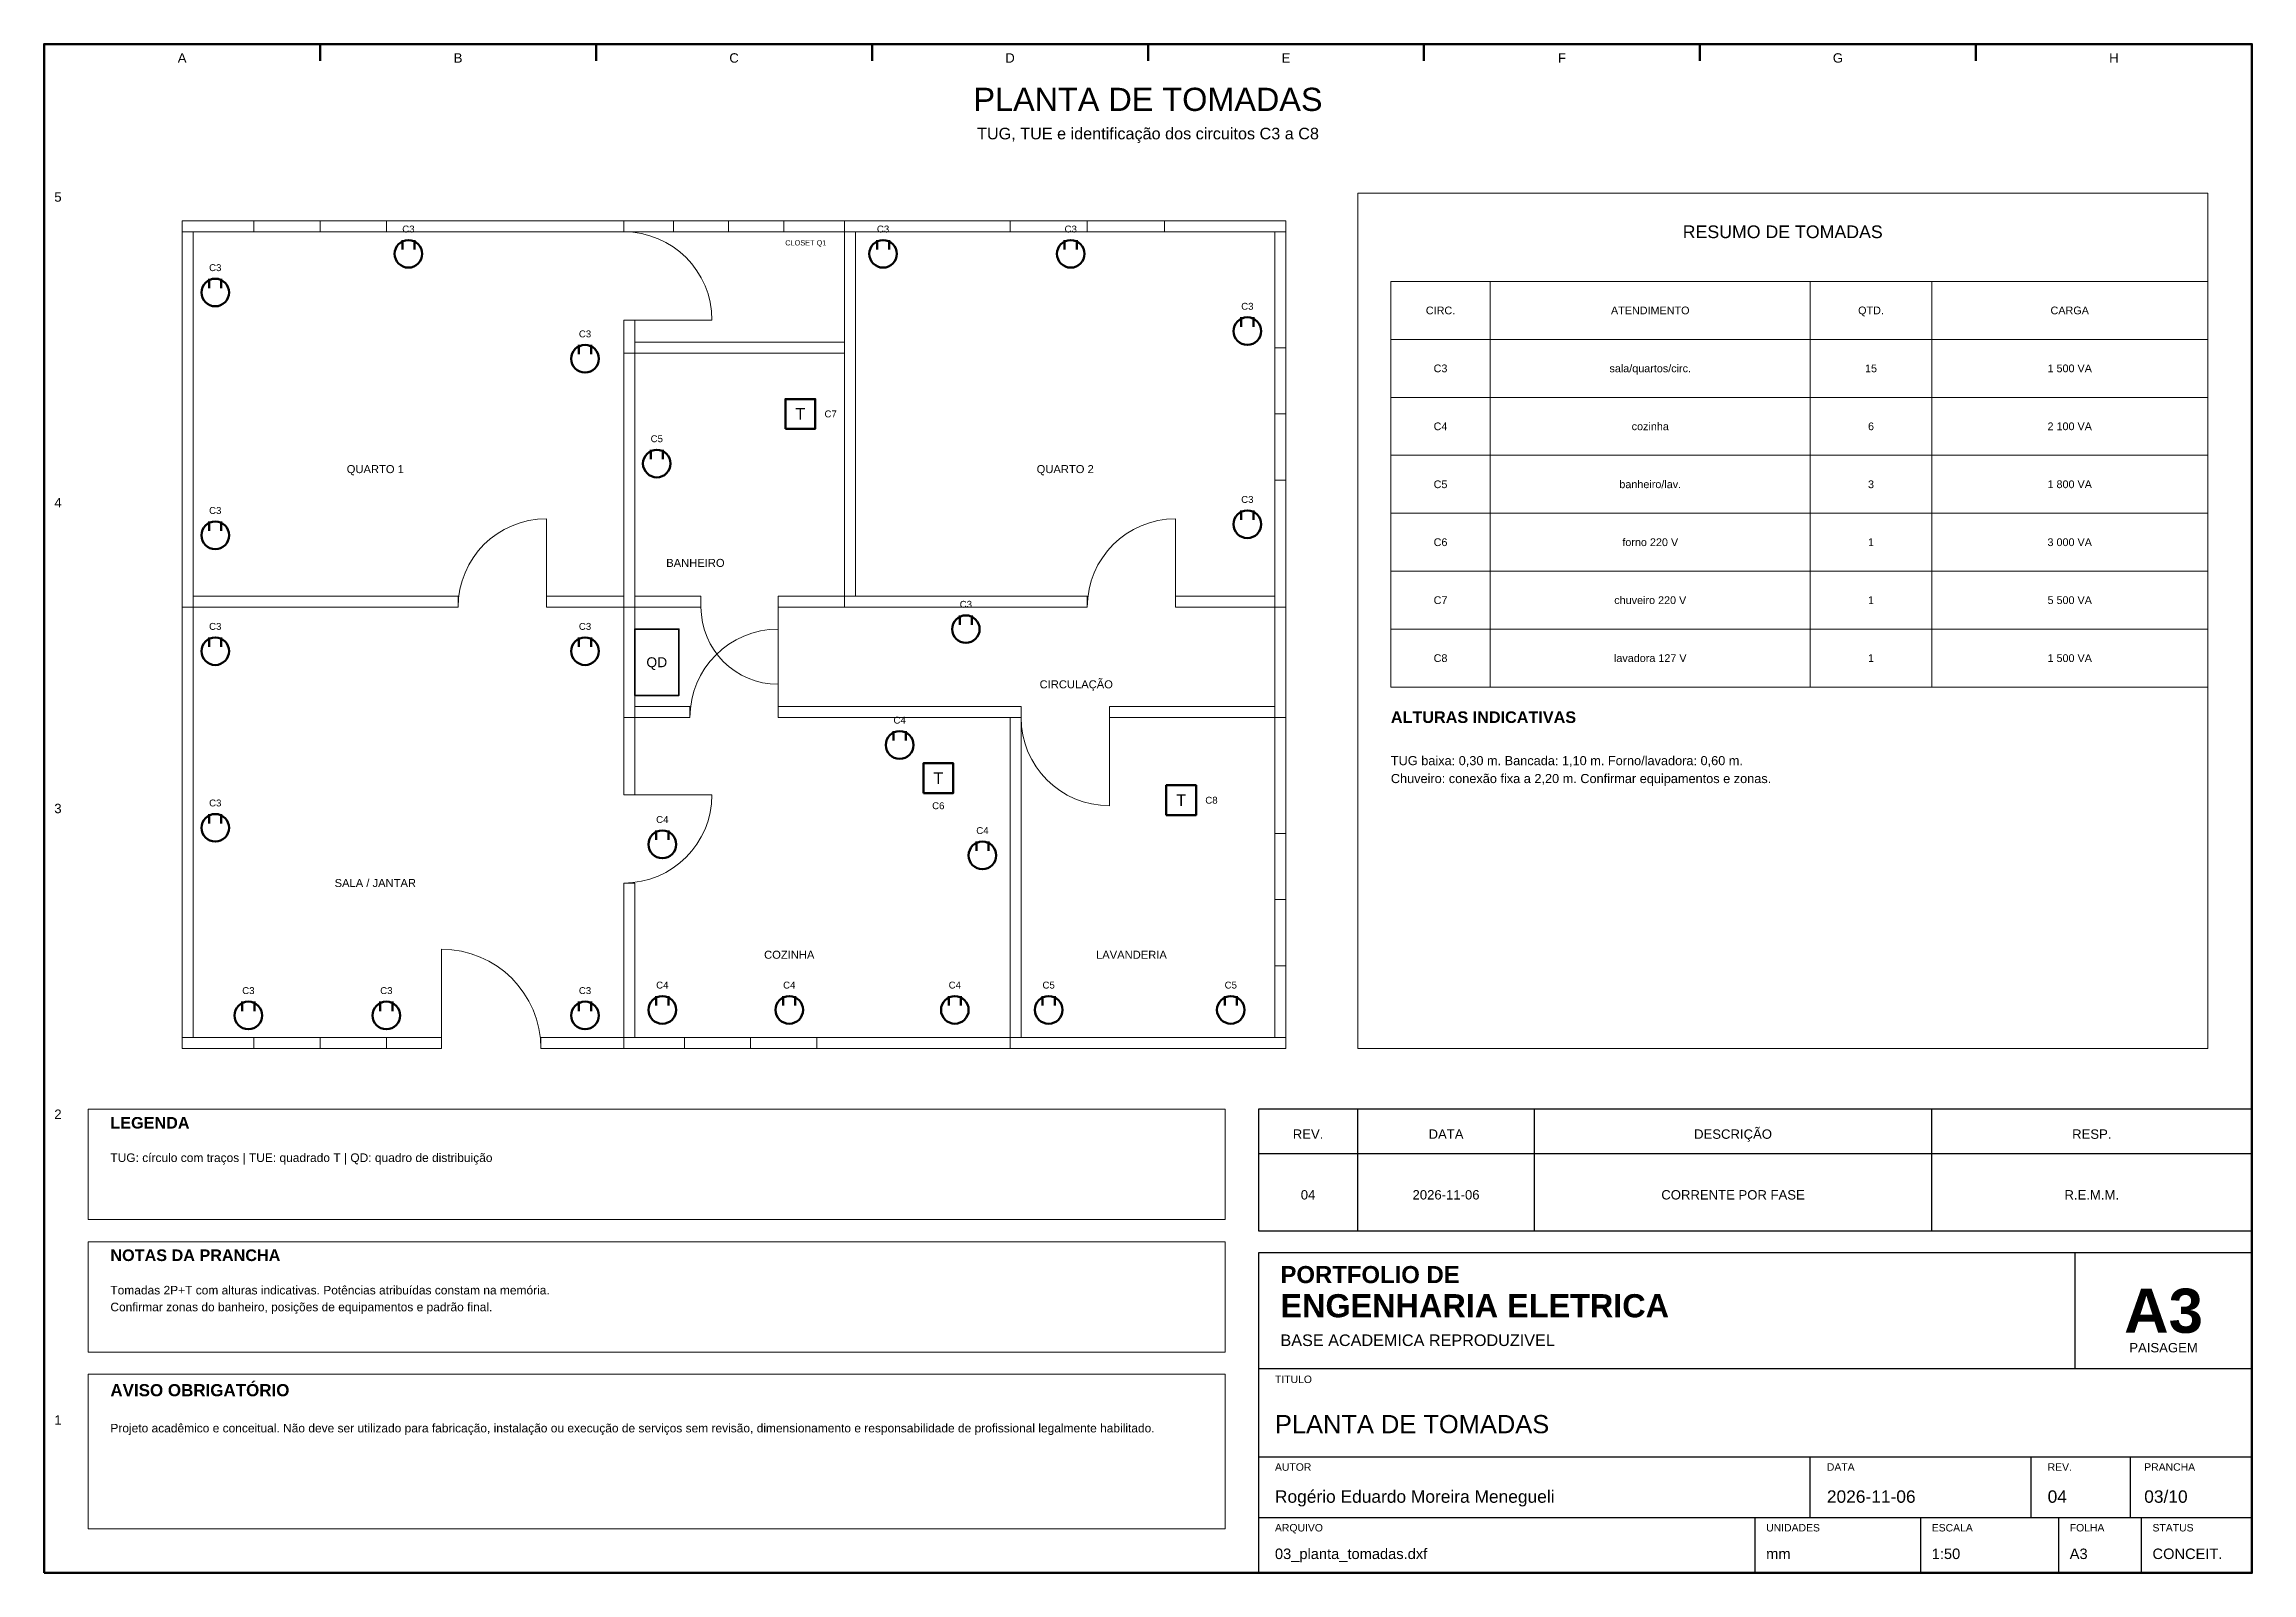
# Model space of a CAD drawing. Header units: millimetres. Extents: x 10 to 410, y 10 to 287.
import ezdxf
from ezdxf.enums import TextEntityAlignment as Align

# ---------------------------------------------------------------- set-up
doc = ezdxf.new("R2010")
doc.units = ezdxf.units.MM
for name, color, linetype, lineweight in [('00_MOLDURA', 7, 'CONTINUOUS', 50), ('01_CARIMBO', 7, 'CONTINUOUS', 25), ('02_TEXTO', 7, 'CONTINUOUS', 18), ('03_COTAS', 152, 'CONTINUOUS', 18), ('04_EQUIPAMENTOS', 32, 'CONTINUOUS', 35), ('05_POTENCIA', 12, 'CONTINUOUS', 50), ('11_ARQUITETURA', 253, 'CONTINUOUS', 18), ('12_LEGENDA', 7, 'CONTINUOUS', 18), ('13_NOTAS', 7, 'CONTINUOUS', 18)]:
    doc.layers.add(name, color=color, linetype=linetype, lineweight=lineweight)
doc.styles.add('PORTFOLIO_TEXTO', font='arial.ttf')
doc.styles.add('PORTFOLIO_TITULO', font='arialbd.ttf', dxfattribs={"width": 0.92})

# ---------------------------------------------------------------- blocks, each defined once
blk = doc.blocks.new('CARIMBO_A3')
at = {"layer": '01_CARIMBO'}
for p, q in [((148, 37), (148, 58)), ((0, 37), (180, 37)), ((0, 21), (180, 21)), ((100, 10), (100, 21)), ((140, 10), (140, 21)), ((158, 10), (158, 21)), ((0, 10), (180, 10)), ((90, 0), (90, 10)), ((120, 0), (120, 10)), ((145, 0), (145, 10)), ((160, 0), (160, 10))]:
    blk.add_line(p, q, dxfattribs=at)
blk.add_lwpolyline([(0, 0), (180, 0), (180, 58), (0, 58)], close=True, dxfattribs=at)
at = {"layer": '01_CARIMBO', "style": 'PORTFOLIO_TEXTO'}
for s, p in [('TITULO', (3, 34.4)), ('AUTOR', (3, 18.5)), ('DATA', (103, 18.5)), ('REV.', (143, 18.5)), ('PRANCHA', (160.5, 18.5)), ('ARQUIVO', (3, 7.5)), ('UNIDADES', (92, 7.5)), ('ESCALA', (122, 7.5)), ('FOLHA', (147, 7.5)), ('STATUS', (162, 7.5))]:
    blk.add_text(s, height=1.35, dxfattribs=at).set_placement(p)
at = {"layer": '02_TEXTO'}
for s, height, style, p in [('PORTFOLIO DE', 3.1, 'PORTFOLIO_TITULO', (4, 52.5)), ('ENGENHARIA ELETRICA', 4.2, 'PORTFOLIO_TITULO', (4, 46.3)), ('BASE ACADEMICA REPRODUZIVEL', 2.1, 'PORTFOLIO_TEXTO', (4, 41.1))]:
    blk.add_text(s, height=height, dxfattribs=dict(at, style=style)).set_placement(p)
for s, height, style, p in [('A3', 8, 'PORTFOLIO_TITULO', (164, 47.5)), ('PAISAGEM', 1.7, 'PORTFOLIO_TEXTO', (164, 40.8))]:
    blk.add_text(s, height=height, dxfattribs=dict(at, style=style)).set_placement(p, align=Align.MIDDLE_CENTER)
at = {"layer": '02_TEXTO', "style": 'PORTFOLIO_TEXTO'}
for tag, p, height in [('TITULO', (3, 25.3), 3.3), ('AUTOR', (3, 12.7), 2.25), ('DATA', (103, 12.7), 2.25), ('REVISAO', (143, 12.7), 2.25), ('PRANCHA', (160.5, 12.7), 2.25), ('ARQUIVO', (3, 2.5), 1.9), ('UNIDADES', (92, 2.5), 1.9), ('ESCALA', (122, 2.5), 1.9), ('FOLHA', (147, 2.5), 1.9), ('STATUS', (162, 2.5), 1.9)]:
    blk.add_attdef(tag, p, '', height=height, dxfattribs=at)
blk = doc.blocks.new('P02_TUG')
at = {"layer": '05_POTENCIA'}
for p, q in [((-1.1, 0.8), (-1.1, 2.5)), ((1.1, 0.8), (1.1, 2.5))]:
    blk.add_line(p, q, dxfattribs=at)
blk.add_circle((0, 0), 2.5, dxfattribs=at)
blk = doc.blocks.new('P02_TUE')
at = {"layer": '05_POTENCIA'}
blk.add_lwpolyline([(-2.7, -2.7), (2.7, -2.7), (2.7, 2.7), (-2.7, 2.7)], close=True, dxfattribs=at)
at = {"layer": '05_POTENCIA', "style": 'PORTFOLIO_TEXTO'}
blk.add_text('T', height=2.1, dxfattribs=at).set_placement((0, 0), align=Align.MIDDLE_CENTER)
blk = doc.blocks.new('P02_QD')
at = {"layer": '04_EQUIPAMENTOS'}
blk.add_lwpolyline([(-4, -6), (4, -6), (4, 6), (-4, 6)], close=True, dxfattribs=at)
at = {"layer": '04_EQUIPAMENTOS', "style": 'PORTFOLIO_TEXTO'}
blk.add_text('QD', height=1.8, dxfattribs=at).set_placement((0, 0), align=Align.MIDDLE_CENTER)

msp = doc.modelspace()

# ---------------------------------------------------------------- linework, layer by layer
at = {"layer": '00_MOLDURA'}
for p, q in [((60, 287), (60, 284)), ((110, 287), (110, 284)), ((160, 287), (160, 284)), ((210, 287), (210, 284)), ((260, 287), (260, 284)), ((310, 287), (310, 284)), ((360, 287), (360, 284))]:
    msp.add_line(p, q, dxfattribs=at)
msp.add_lwpolyline([(10, 10), (410, 10), (410, 287), (10, 287)], close=True, dxfattribs=at)
at = {"layer": '01_CARIMBO'}
for p, q in [((248, 72), (248, 94)), ((280, 72), (280, 94)), ((352, 72), (352, 94)), ((230, 86), (410, 86))]:
    msp.add_line(p, q, dxfattribs=at)
msp.add_lwpolyline([(230, 72), (410, 72), (410, 94), (230, 94)], close=True, dxfattribs=at)
at = {"layer": '03_COTAS'}
for p, q in [((48, 255), (72, 255)), ((48, 253), (72, 253)), ((60, 255), (60, 253)), ((124, 255), (144, 255)), ((124, 253), (144, 253)), ((134, 255), (134, 253)), ((185, 255), (213, 255)), ((185, 253), (213, 253)), ((199, 255), (199, 253)), ((233, 208), (233, 232)), ((235, 208), (235, 232)), ((235, 220), (233, 220)), ((233, 120), (233, 144)), ((235, 120), (235, 144)), ((235, 132), (233, 132)), ((48, 107), (72, 107)), ((48, 105), (72, 105)), ((60, 105), (60, 107)), ((126, 107), (150, 107)), ((126, 105), (150, 105)), ((138, 105), (138, 107))]:
    msp.add_line(p, q, dxfattribs=at)
at = {"layer": '11_ARQUITETURA'}
for p, q in [((35, 255), (48, 255)), ((35, 105), (35, 255)), ((35, 253), (48, 253)), ((37, 107), (37, 253)), ((48, 255), (48, 253)), ((72, 255), (124, 255)), ((72, 255), (72, 253)), ((72, 253), (124, 253)), ((115, 253), (115, 255)), ((115, 253), (117, 253)), ((124, 255), (124, 253)), ((144, 255), (185, 255)), ((144, 255), (144, 253)), ((144, 253), (185, 253)), ((155, 185), (155, 255)), ((157, 187), (157, 253)), ((185, 255), (185, 253)), ((213, 255), (235, 255)), ((213, 255), (213, 253)), ((213, 253), (235, 253)), ((233, 232), (233, 253)), ((235, 232), (235, 255)), ((115, 151), (115, 237)), ((115, 237), (131, 237)), ((115, 237), (117, 237)), ((117, 151), (117, 237)), ((117, 233), (155, 233)), ((235, 232), (233, 232)), ((115, 231), (155, 231)), ((233, 144), (233, 208)), ((235, 208), (233, 208)), ((235, 144), (235, 208)), ((101, 185), (101, 201)), ((215, 185), (215, 201)), ((35, 185), (85, 185)), ((37, 187), (85, 187)), ((85, 185), (85, 187)), ((101, 187), (115, 187)), ((101, 185), (101, 187)), ((101, 185), (115, 185)), ((115, 185), (129, 185)), ((117, 187), (129, 187)), ((129, 185), (129, 187)), ((143, 187), (199, 187)), ((143, 185), (143, 187)), ((143, 185), (199, 185)), ((143, 185), (143, 171)), ((199, 185), (199, 187)), ((215, 187), (233, 187)), ((215, 185), (215, 187)), ((215, 185), (235, 185)), ((143, 165), (143, 181)), ((115, 165), (127, 165)), ((117, 167), (127, 167)), ((127, 165), (127, 167)), ((143, 167), (187, 167)), ((143, 165), (143, 167)), ((143, 165), (187, 165)), ((185, 105), (185, 165)), ((187, 165), (187, 167)), ((187, 107), (187, 165)), ((203, 167), (233, 167)), ((203, 165), (203, 167)), ((203, 165), (235, 165)), ((203, 165), (203, 149)), ((115, 151), (131, 151)), ((115, 151), (117, 151)), ((235, 144), (233, 144)), ((115, 105), (115, 135)), ((115, 135), (117, 135)), ((117, 107), (117, 135)), ((82, 105), (82, 123)), ((233, 107), (233, 120)), ((235, 120), (233, 120)), ((235, 105), (235, 120)), ((35, 107), (48, 107)), ((35, 105), (48, 105)), ((48, 105), (48, 107)), ((72, 107), (82, 107)), ((72, 105), (72, 107)), ((72, 105), (82, 105)), ((82, 105), (82, 107)), ((100, 107), (126, 107)), ((100, 105), (100, 107)), ((100, 105), (126, 105)), ((126, 105), (126, 107)), ((150, 107), (235, 107)), ((150, 105), (150, 107)), ((150, 105), (235, 105))]:
    msp.add_line(p, q, dxfattribs=at)
for centre, radius, start, end in [((115, 237), 16, 0, 90), ((101, 185), 16, 90, 180), ((215, 185), 16, 90, 180), ((143, 185), 14, 180, 270), ((143, 165), 16, 90, 180), ((203, 165), 16, 180, 270), ((115, 151), 16, -90, 0), ((82, 105), 18, 0, 90)]:
    msp.add_arc(centre, radius, start, end, dxfattribs=at)
at = {"layer": '12_LEGENDA'}
for p, q in [((272, 170.5), (272, 244)), ((330, 170.5), (330, 244)), ((352, 170.5), (352, 244)), ((254, 233.5), (402, 233.5)), ((254, 223), (402, 223)), ((254, 212.5), (402, 212.5)), ((254, 202), (402, 202)), ((254, 191.5), (402, 191.5)), ((254, 181), (402, 181))]:
    msp.add_line(p, q, dxfattribs=at)
for points in [[(248, 105), (402, 105), (402, 260), (248, 260)], [(254, 170.5), (402, 170.5), (402, 244), (254, 244)], [(18, 74), (224, 74), (224, 94), (18, 94)]]:
    msp.add_lwpolyline(points, close=True, dxfattribs=at)
at = {"layer": '13_NOTAS'}
for points in [[(18, 50), (224, 50), (224, 70), (18, 70)], [(18, 18), (224, 18), (224, 46), (18, 46)]]:
    msp.add_lwpolyline(points, close=True, dxfattribs=at)

# ---------------------------------------------------------------- block references
at = {"layer": '01_CARIMBO'}
msp.add_blockref('CARIMBO_A3', (230, 10), dxfattribs=at).add_auto_attribs({'TITULO': 'PLANTA DE TOMADAS', 'AUTOR': 'Rogério Eduardo Moreira Menegueli', 'DATA': '2026-11-06', 'REVISAO': '04', 'PRANCHA': '03/10', 'ARQUIVO': '03_planta_tomadas.dxf', 'UNIDADES': 'mm', 'ESCALA': '1:50', 'FOLHA': 'A3', 'STATUS': 'CONCEIT.'})
at = {"layer": '04_EQUIPAMENTOS'}
msp.add_blockref('P02_QD', (121, 175), dxfattribs=at)
at = {"layer": '05_POTENCIA'}
for name, p in [('P02_TUG', (76, 249)), ('P02_TUG', (162, 249)), ('P02_TUG', (196, 249)), ('P02_TUG', (41, 242)), ('P02_TUG', (228, 235)), ('P02_TUG', (108, 230)), ('P02_TUE', (147, 220)), ('P02_TUG', (121, 211)), ('P02_TUG', (41, 198)), ('P02_TUG', (228, 200)), ('P02_TUG', (177, 181)), ('P02_TUG', (41, 177)), ('P02_TUG', (108, 177)), ('P02_TUG', (165, 160)), ('P02_TUE', (172, 154)), ('P02_TUE', (216, 150)), ('P02_TUG', (41, 145)), ('P02_TUG', (122, 142)), ('P02_TUG', (180, 140)), ('P02_TUG', (47, 111)), ('P02_TUG', (72, 111)), ('P02_TUG', (108, 111)), ('P02_TUG', (122, 112)), ('P02_TUG', (145, 112)), ('P02_TUG', (175, 112)), ('P02_TUG', (192, 112)), ('P02_TUG', (225, 112))]:
    msp.add_blockref(name, p, dxfattribs=at)

# ---------------------------------------------------------------- texts
at = {"layer": '00_MOLDURA', "style": 'PORTFOLIO_TEXTO'}
for s, p in [('A', (35, 284.5)), ('B', (85, 284.5)), ('C', (135, 284.5)), ('D', (185, 284.5)), ('E', (235, 284.5)), ('F', (285, 284.5)), ('G', (335, 284.5)), ('H', (385, 284.5)), ('5', (12.5, 259.3)), ('4', (12.5, 203.9)), ('3', (12.5, 148.5)), ('2', (12.5, 93.1)), ('1', (12.5, 37.7))]:
    msp.add_text(s, height=1.7, dxfattribs=at).set_placement(p, align=Align.MIDDLE_CENTER)
at = {"layer": '01_CARIMBO', "style": 'PORTFOLIO_TEXTO'}
for s, p in [('REV.', (239, 89.5)), ('DATA', (264, 89.5)), ('DESCRIÇÃO', (316, 89.5)), ('RESP.', (381, 89.5))]:
    msp.add_text(s, height=1.7, dxfattribs=at).set_placement(p, align=Align.MIDDLE_CENTER)
at = {"layer": '02_TEXTO', "style": 'PORTFOLIO_TEXTO'}
for s, height, p in [('PLANTA DE TOMADAS', 4.2, (210, 277)), ('TUG, TUE e identificação dos circuitos C3 a C8', 2.1, (210, 270.8)), ('C3', 1.25, (76, 253.5)), ('C3', 1.25, (162, 253.5)), ('C3', 1.25, (196, 253.5)), ('CLOSET Q1', 0.95, (148, 251)), ('C3', 1.25, (41, 246.5)), ('C3', 1.25, (228, 239.5)), ('C3', 1.25, (108, 234.5)), ('C7', 1.25, (152.5, 220)), ('C5', 1.25, (121, 215.5)), ('QUARTO 1', 1.45, (70, 210)), ('QUARTO 2', 1.45, (195, 210)), ('C3', 1.25, (228, 204.5)), ('C3', 1.25, (41, 202.5)), ('BANHEIRO', 1.45, (128, 193)), ('C3', 1.25, (177, 185.5)), ('C3', 1.25, (41, 181.5)), ('C3', 1.25, (108, 181.5)), ('CIRCULAÇÃO', 1.45, (197, 171)), ('C4', 1.25, (165, 164.5)), ('C3', 1.25, (41, 149.5)), ('C6', 1.25, (172, 149)), ('C8', 1.25, (221.5, 150)), ('C4', 1.25, (122, 146.5)), ('C4', 1.25, (180, 144.5)), ('SALA / JANTAR', 1.45, (70, 135)), ('COZINHA', 1.45, (145, 122)), ('LAVANDERIA', 1.45, (207, 122)), ('C3', 1.25, (47, 115.5)), ('C3', 1.25, (72, 115.5)), ('C3', 1.25, (108, 115.5)), ('C4', 1.25, (122, 116.5)), ('C4', 1.25, (145, 116.5)), ('C4', 1.25, (175, 116.5)), ('C5', 1.25, (192, 116.5)), ('C5', 1.25, (225, 116.5)), ('04', 1.7, (239, 78.5)), ('2026-11-06', 1.7, (264, 78.5)), ('CORRENTE POR FASE', 1.7, (316, 78.5)), ('R.E.M.M.', 1.7, (381, 78.5))]:
    msp.add_text(s, height=height, dxfattribs=at).set_placement(p, align=Align.MIDDLE_CENTER)
at = {"layer": '12_LEGENDA', "style": 'PORTFOLIO_TEXTO'}
for s, height, p in [('RESUMO DE TOMADAS', 2.3, (325, 253)), ('CIRC.', 1.4, (263, 238.75)), ('ATENDIMENTO', 1.4, (301, 238.75)), ('QTD.', 1.4, (341, 238.75)), ('CARGA', 1.4, (377, 238.75)), ('C3', 1.4, (263, 228.25)), ('sala/quartos/circ.', 1.4, (301, 228.25)), ('15', 1.4, (341, 228.25)), ('1 500 VA', 1.4, (377, 228.25)), ('C4', 1.4, (263, 217.75)), ('cozinha', 1.4, (301, 217.75)), ('6', 1.4, (341, 217.75)), ('2 100 VA', 1.4, (377, 217.75)), ('banheiro/lav.', 1.4, (301, 207.25)), ('C5', 1.4, (263, 207.25)), ('3', 1.4, (341, 207.25)), ('1 800 VA', 1.4, (377, 207.25)), ('C6', 1.4, (263, 196.75)), ('forno 220 V', 1.4, (301, 196.75)), ('1', 1.4, (341, 196.75)), ('3 000 VA', 1.4, (377, 196.75)), ('C7', 1.4, (263, 186.25)), ('chuveiro 220 V', 1.4, (301, 186.25)), ('1', 1.4, (341, 186.25)), ('5 500 VA', 1.4, (377, 186.25)), ('C8', 1.4, (263, 175.75)), ('lavadora 127 V', 1.4, (301, 175.75)), ('1', 1.4, (341, 175.75)), ('1 500 VA', 1.4, (377, 175.75))]:
    msp.add_text(s, height=height, dxfattribs=at).set_placement(p, align=Align.MIDDLE_CENTER)
at = {"layer": '12_LEGENDA', "style": 'PORTFOLIO_TITULO'}
msp.add_text('LEGENDA', height=2.1, dxfattribs=at).set_placement((22, 90.5))
at = {"layer": '12_LEGENDA', "insert": (22, 86), "char_height": 1.55, "width": 198, "attachment_point": 1, "line_spacing_factor": 1.18, "style": 'PORTFOLIO_TEXTO'}
msp.add_mtext('TUG: círculo com traços | TUE: quadrado T | QD: quadro de distribuição', dxfattribs=at)
at = {"layer": '13_NOTAS', "style": 'PORTFOLIO_TITULO'}
for s, height, p in [('ALTURAS INDICATIVAS', 2.1, (254, 164)), ('NOTAS DA PRANCHA', 2.1, (22, 66.5)), ('AVISO OBRIGATÓRIO', 2.2, (22, 42))]:
    msp.add_text(s, height=height, dxfattribs=at).set_placement(p)
at = {"layer": '13_NOTAS', "attachment_point": 1, "line_spacing_factor": 1.18, "style": 'PORTFOLIO_TEXTO'}
for s, insert, char_height, width in [('TUG baixa: 0,30 m. Bancada: 1,10 m. Forno/lavadora: 0,60 m.\\PChuveiro: conexão fixa a 2,20 m. Confirmar equipamentos e zonas.', (254, 158), 1.65, 140), ('Tomadas 2P+T com alturas indicativas. Potências atribuídas constam na memória.\\PConfirmar zonas do banheiro, posições de equipamentos e padrão final.', (22, 62), 1.55, 198), ('Projeto acadêmico e conceitual. Não deve ser utilizado para fabricação, instalação ou execução de serviços sem revisão, dimensionamento e responsabilidade de profissional legalmente habilitado.', (22, 37), 1.55, 198)]:
    msp.add_mtext(s, dxfattribs=dict(at, insert=insert, char_height=char_height, width=width))

doc.saveas('drawing.dxf')
